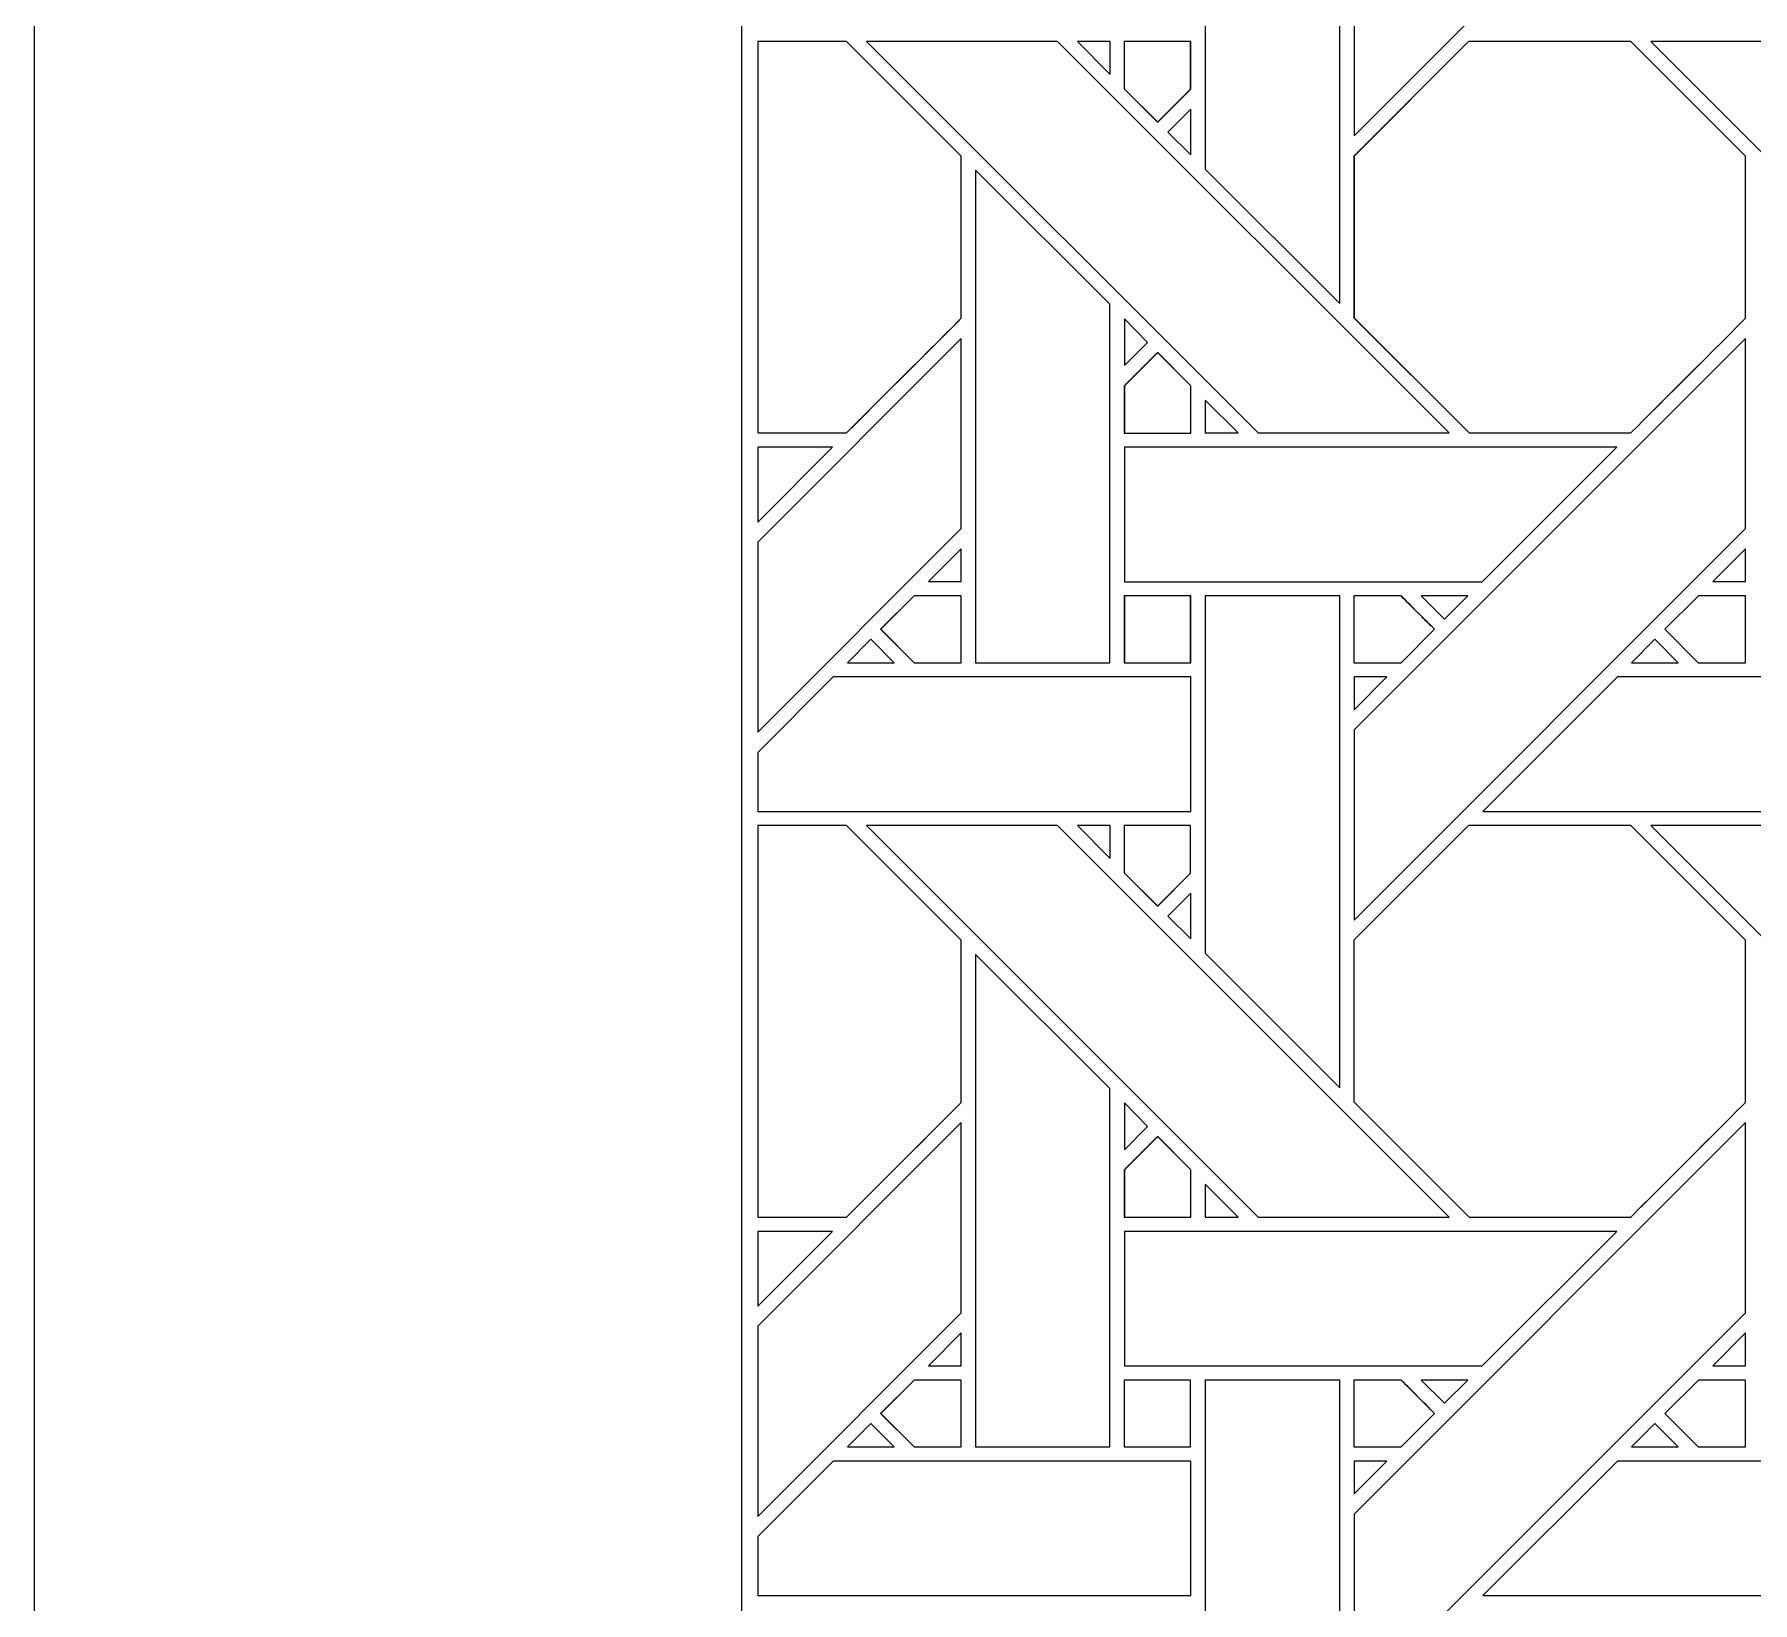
# Model space of a CAD drawing. Header units: inches. Extents: x 4.4 to 20.4, y 1.1 to 17.1.
# Drawn here: x 4.383 to 6.462, y 10.763 to 12.661 of the extents above; entities that cross this region are included whole.
import ezdxf

# ---------------------------------------------------------------- set-up
doc = ezdxf.new("R2010")
doc.units = ezdxf.units.IN
doc.header["$MEASUREMENT"] = 0
doc.layers.add('Design', color=7, linetype='Continuous', lineweight=0)

msp = doc.modelspace()

# ---------------------------------------------------------------- linework, layer by layer
at = {"layer": 'Design'}
for points, knots in [([(4.3829, 17.0948), (4.3829, 17.0948), (4.3829, 1.0948), (4.3829, 1.0948), (4.3829, 1.0948), (20.3829, 1.0948), (20.3829, 1.0948), (20.3829, 1.0948), (20.3829, 17.0948), (20.3829, 17.0948), (20.3829, 17.0948), (4.3829, 17.0948), (4.3829, 17.0948)], [0, 0, 0, 0, 1, 1, 1, 2, 2, 2, 3, 3, 3, 4, 4, 4, 4]), ([(19.3728, 16.2388), (19.3728, 16.2388), (5.2388, 16.2388), (5.2388, 16.2388), (5.2388, 16.2388), (5.2388, 1.9507), (5.2388, 1.9507), (5.2388, 1.9507), (19.5269, 1.9507), (19.5269, 1.9507), (19.5269, 1.9507), (19.5269, 16.2388), (19.5269, 16.2388), (19.5269, 16.2388), (19.3728, 16.2388), (19.3728, 16.2388)], [0, 0, 0, 0, 1, 1, 1, 2, 2, 2, 3, 3, 3, 4, 4, 4, 5, 5, 5, 5]), ([(6.1154, 12.904), (6.1567, 12.9451), (6.3965, 13.1851), (6.453, 13.2416), (6.453, 13.2416), (6.453, 13.0116), (6.453, 13.0116), (6.453, 13.0116), (5.9793, 12.5379), (5.9793, 12.5379), (5.9793, 12.5379), (5.9793, 12.768), (5.9793, 12.768), (5.9793, 12.768), (6.1154, 12.904), (6.1154, 12.904)], [0, 0, 0, 0, 1, 1, 1, 2, 2, 2, 3, 3, 3, 4, 4, 4, 5, 5, 5, 5]), ([(5.9622, 12.9301), (5.9622, 12.9301), (5.9622, 12.335), (5.9622, 12.335), (5.9622, 12.335), (5.7992, 12.4979), (5.7992, 12.4979), (5.7992, 12.4979), (5.7992, 12.9301), (5.7992, 12.9301), (5.7992, 12.9301), (5.9622, 12.9301), (5.9622, 12.9301)], [0, 0, 0, 0, 1, 1, 1, 2, 2, 2, 3, 3, 3, 4, 4, 4, 4]), ([(5.3654, 12.6523), (5.3654, 12.6523), (5.5041, 12.5136), (5.5041, 12.5136), (5.5041, 12.5136), (5.5041, 12.3174), (5.5041, 12.3174), (5.4863, 12.2994), (5.3744, 12.1877), (5.3655, 12.1787), (5.3655, 12.1787), (5.2579, 12.1787), (5.2579, 12.1787), (5.2579, 12.1787), (5.2579, 12.6523), (5.2579, 12.6523), (5.2579, 12.6523), (5.3654, 12.6523), (5.3654, 12.6523)], [0, 0, 0, 0, 1, 1, 1, 2, 2, 2, 3, 3, 3, 4, 4, 4, 5, 5, 5, 6, 6, 6, 6]), ([(5.3654, 12.6523), (5.3654, 12.6523), (5.5042, 12.5135), (5.5042, 12.5135), (5.5042, 12.5135), (5.5042, 12.3173), (5.5042, 12.3173), (5.4858, 12.2987), (5.374, 12.1872), (5.3655, 12.1787), (5.3655, 12.1787), (5.2579, 12.1787), (5.2579, 12.1787), (5.2579, 12.1787), (5.2579, 12.6523), (5.2579, 12.6523), (5.2579, 12.6523), (5.3654, 12.6523), (5.3654, 12.6523)], [0, 0, 0, 0, 1, 1, 1, 2, 2, 2, 3, 3, 3, 4, 4, 4, 5, 5, 5, 6, 6, 6, 6]), ([(5.6207, 12.6522), (5.6207, 12.6522), (6.0943, 12.1786), (6.0943, 12.1786), (6.0943, 12.1786), (5.8633, 12.1786), (5.8633, 12.1786), (5.8633, 12.1786), (5.3897, 12.6522), (5.3897, 12.6522), (5.3897, 12.6522), (5.6207, 12.6522), (5.6207, 12.6522)], [0, 0, 0, 0, 1, 1, 1, 2, 2, 2, 3, 3, 3, 4, 4, 4, 4]), ([(5.6842, 12.6522), (5.6842, 12.6522), (5.6842, 12.6124), (5.6842, 12.6124), (5.6842, 12.6124), (5.6448, 12.6522), (5.6448, 12.6522), (5.6448, 12.6522), (5.6842, 12.6522), (5.6842, 12.6522)], [0, 0, 0, 0, 1, 1, 1, 2, 2, 2, 3, 3, 3, 3]), ([(5.7816, 12.6523), (5.7816, 12.6523), (5.7816, 12.5947), (5.7816, 12.5947), (5.7816, 12.5947), (5.7416, 12.5548), (5.7416, 12.5548), (5.7416, 12.5548), (5.7013, 12.5951), (5.7013, 12.5951), (5.7013, 12.5951), (5.7013, 12.6523), (5.7013, 12.6523), (5.7013, 12.6523), (5.7816, 12.6523), (5.7816, 12.6523)], [0, 0, 0, 0, 1, 1, 1, 2, 2, 2, 3, 3, 3, 4, 4, 4, 5, 5, 5, 5]), ([(5.7418, 12.5547), (5.7418, 12.5547), (5.7014, 12.595), (5.7014, 12.595), (5.7014, 12.595), (5.7014, 12.6522), (5.7014, 12.6522), (5.7014, 12.6522), (5.7817, 12.6522), (5.7817, 12.6522), (5.7817, 12.6522), (5.7817, 12.5946), (5.7817, 12.5946), (5.7817, 12.5946), (5.7418, 12.5547), (5.7418, 12.5547)], [0, 0, 0, 0, 1, 1, 1, 2, 2, 2, 3, 3, 3, 4, 4, 4, 5, 5, 5, 5]), ([(6.1179, 12.6523), (6.1179, 12.6523), (6.3142, 12.6523), (6.3142, 12.6523), (6.3142, 12.6523), (6.4529, 12.5135), (6.4529, 12.5135), (6.4529, 12.5135), (6.4529, 12.3173), (6.4529, 12.3173), (6.4351, 12.2994), (6.3232, 12.1877), (6.3143, 12.1787), (6.3143, 12.1787), (6.1185, 12.1787), (6.1185, 12.1787), (6.1185, 12.1787), (5.9792, 12.3179), (5.9792, 12.3179), (5.9792, 12.3179), (5.9792, 12.5136), (5.9792, 12.5136), (5.9792, 12.5136), (6.1179, 12.6523), (6.1179, 12.6523)], [0, 0, 0, 0, 1, 1, 1, 2, 2, 2, 3, 3, 3, 4, 4, 4, 5, 5, 5, 6, 6, 6, 7, 7, 7, 8, 8, 8, 8]), ([(5.9793, 12.5135), (5.9793, 12.5135), (6.1179, 12.6523), (6.1179, 12.6523), (6.1179, 12.6523), (6.3142, 12.6523), (6.3142, 12.6523), (6.3142, 12.6523), (6.4529, 12.5135), (6.4529, 12.5135), (6.4529, 12.5135), (6.4529, 12.3173), (6.4529, 12.3173), (6.435, 12.2993), (6.3232, 12.1876), (6.3143, 12.1787), (6.3143, 12.1787), (6.1185, 12.1787), (6.1185, 12.1787), (6.1185, 12.1787), (5.9793, 12.3178), (5.9793, 12.3178), (5.9793, 12.3178), (5.9793, 12.5135), (5.9793, 12.5135)], [0, 0, 0, 0, 1, 1, 1, 2, 2, 2, 3, 3, 3, 4, 4, 4, 5, 5, 5, 6, 6, 6, 7, 7, 7, 8, 8, 8, 8]), ([(6.5694, 12.6522), (6.5694, 12.6522), (7.043, 12.1786), (7.043, 12.1786), (7.043, 12.1786), (6.812, 12.1786), (6.812, 12.1786), (6.812, 12.1786), (6.3385, 12.6522), (6.3385, 12.6522), (6.3385, 12.6522), (6.5694, 12.6522), (6.5694, 12.6522)], [0, 0, 0, 0, 1, 1, 1, 2, 2, 2, 3, 3, 3, 4, 4, 4, 4]), ([(5.7817, 12.5704), (5.7817, 12.5704), (5.7817, 12.5152), (5.7817, 12.5152), (5.7817, 12.5152), (5.7539, 12.5426), (5.7539, 12.5426), (5.7539, 12.5426), (5.7817, 12.5704), (5.7817, 12.5704)], [0, 0, 0, 0, 1, 1, 1, 2, 2, 2, 3, 3, 3, 3]), ([(5.6841, 12.3343), (5.6841, 12.3343), (5.6841, 11.9006), (5.6841, 11.9006), (5.6841, 11.9006), (5.5214, 11.9006), (5.5214, 11.9006), (5.5214, 11.9006), (5.5214, 12.4964), (5.5214, 12.4964), (5.5214, 12.4964), (5.6841, 12.3343), (5.6841, 12.3343)], [0, 0, 0, 0, 1, 1, 1, 2, 2, 2, 3, 3, 3, 4, 4, 4, 4]), ([(5.7015, 12.26), (5.7015, 12.26), (5.7015, 12.3168), (5.7015, 12.3168), (5.7015, 12.3168), (5.7296, 12.2882), (5.7296, 12.2882), (5.7296, 12.2882), (5.7015, 12.26), (5.7015, 12.26)], [0, 0, 0, 0, 1, 1, 1, 2, 2, 2, 3, 3, 3, 3]), ([(5.5042, 12.2929), (5.5042, 12.2929), (5.5042, 12.0628), (5.5042, 12.0628), (5.5042, 12.0628), (5.2579, 11.8164), (5.2579, 11.8164), (5.2579, 11.8164), (5.2579, 12.0464), (5.2579, 12.0464), (5.2579, 12.0464), (5.5042, 12.2929), (5.5042, 12.2929)], [0, 0, 0, 0, 1, 1, 1, 2, 2, 2, 3, 3, 3, 4, 4, 4, 4]), ([(5.9793, 11.8193), (5.9793, 11.8193), (6.453, 12.2929), (6.453, 12.2929), (6.453, 12.2929), (6.453, 12.0628), (6.453, 12.0628), (6.453, 12.0628), (5.9793, 11.5892), (5.9793, 11.5892), (5.9793, 11.5892), (5.9793, 11.8193), (5.9793, 11.8193)], [0, 0, 0, 0, 1, 1, 1, 2, 2, 2, 3, 3, 3, 4, 4, 4, 4]), ([(5.782, 12.2357), (5.782, 12.2357), (5.782, 12.1784), (5.782, 12.1784), (5.782, 12.1784), (5.7013, 12.1784), (5.7013, 12.1784), (5.7013, 12.1784), (5.7013, 12.2357), (5.7013, 12.2357), (5.7013, 12.2357), (5.7416, 12.276), (5.7416, 12.276), (5.7416, 12.276), (5.782, 12.2357), (5.782, 12.2357)], [0, 0, 0, 0, 1, 1, 1, 2, 2, 2, 3, 3, 3, 4, 4, 4, 5, 5, 5, 5]), ([(5.7418, 12.276), (5.7418, 12.276), (5.7821, 12.2357), (5.7821, 12.2357), (5.7821, 12.2357), (5.7821, 12.1784), (5.7821, 12.1784), (5.7821, 12.1784), (5.7015, 12.1784), (5.7015, 12.1784), (5.7015, 12.1784), (5.7015, 12.2356), (5.7015, 12.2356), (5.7015, 12.2356), (5.7418, 12.276), (5.7418, 12.276)], [0, 0, 0, 0, 1, 1, 1, 2, 2, 2, 3, 3, 3, 4, 4, 4, 5, 5, 5, 5]), ([(5.7994, 12.1786), (5.7994, 12.1786), (5.7994, 12.2184), (5.7994, 12.2184), (5.7994, 12.2184), (5.8391, 12.1786), (5.8391, 12.1786), (5.8391, 12.1786), (5.7994, 12.1786), (5.7994, 12.1786)], [0, 0, 0, 0, 1, 1, 1, 2, 2, 2, 3, 3, 3, 3]), ([(5.3484, 12.1613), (5.3484, 12.1613), (5.2579, 12.0708), (5.2579, 12.0708), (5.2579, 12.0708), (5.2579, 12.1613), (5.2579, 12.1613), (5.2579, 12.1613), (5.3484, 12.1613), (5.3484, 12.1613)], [0, 0, 0, 0, 1, 1, 1, 2, 2, 2, 3, 3, 3, 3]), ([(5.7015, 11.9986), (5.7015, 11.9986), (5.7015, 12.1613), (5.7015, 12.1613), (5.7015, 12.1613), (6.2972, 12.1613), (6.2972, 12.1613), (6.2972, 12.1613), (6.1344, 11.9986), (6.1344, 11.9986), (6.1344, 11.9986), (5.7015, 11.9986), (5.7015, 11.9986)], [0, 0, 0, 0, 1, 1, 1, 2, 2, 2, 3, 3, 3, 4, 4, 4, 4]), ([(5.4645, 11.9987), (5.4645, 11.9987), (5.5042, 12.0384), (5.5042, 12.0384), (5.5042, 12.0384), (5.5042, 11.9987), (5.5042, 11.9987), (5.5042, 11.9987), (5.4645, 11.9987), (5.4645, 11.9987)], [0, 0, 0, 0, 1, 1, 1, 2, 2, 2, 3, 3, 3, 3]), ([(6.4132, 11.9987), (6.4132, 11.9987), (6.453, 12.0384), (6.453, 12.0384), (6.453, 12.0384), (6.453, 11.9987), (6.453, 11.9987), (6.453, 11.9987), (6.4132, 11.9987), (6.4132, 11.9987)], [0, 0, 0, 0, 1, 1, 1, 2, 2, 2, 3, 3, 3, 3]), ([(5.5042, 11.9814), (5.5042, 11.9814), (5.5042, 11.9006), (5.5042, 11.9006), (5.5042, 11.9006), (5.4471, 11.9006), (5.4471, 11.9006), (5.4471, 11.9006), (5.4066, 11.941), (5.4066, 11.941), (5.4066, 11.941), (5.4471, 11.9814), (5.4471, 11.9814), (5.4471, 11.9814), (5.5042, 11.9814), (5.5042, 11.9814)], [0, 0, 0, 0, 1, 1, 1, 2, 2, 2, 3, 3, 3, 4, 4, 4, 5, 5, 5, 5]), ([(5.5042, 11.9814), (5.5042, 11.9814), (5.5042, 11.9006), (5.5042, 11.9006), (5.5042, 11.9006), (5.4471, 11.9006), (5.4471, 11.9006), (5.4471, 11.9006), (5.4068, 11.941), (5.4068, 11.941), (5.4068, 11.941), (5.4471, 11.9814), (5.4471, 11.9814), (5.4471, 11.9814), (5.5042, 11.9814), (5.5042, 11.9814)], [0, 0, 0, 0, 1, 1, 1, 2, 2, 2, 3, 3, 3, 4, 4, 4, 5, 5, 5, 5]), ([(5.7816, 11.9814), (5.7816, 11.9814), (5.7816, 11.9006), (5.7816, 11.9006), (5.7816, 11.9006), (5.7013, 11.9006), (5.7013, 11.9006), (5.7013, 11.9006), (5.7013, 11.9814), (5.7013, 11.9814), (5.7013, 11.9814), (5.7816, 11.9814), (5.7816, 11.9814)], [0, 0, 0, 0, 1, 1, 1, 2, 2, 2, 3, 3, 3, 4, 4, 4, 4]), ([(5.7817, 11.9814), (5.7817, 11.9814), (5.7817, 11.9006), (5.7817, 11.9006), (5.7817, 11.9006), (5.7015, 11.9006), (5.7015, 11.9006), (5.7015, 11.9006), (5.7015, 11.9814), (5.7015, 11.9814), (5.7015, 11.9814), (5.7817, 11.9814), (5.7817, 11.9814)], [0, 0, 0, 0, 1, 1, 1, 2, 2, 2, 3, 3, 3, 4, 4, 4, 4]), ([(5.9622, 11.9814), (5.9622, 11.9814), (5.9622, 11.3863), (5.9622, 11.3863), (5.9622, 11.3863), (5.7992, 11.5492), (5.7992, 11.5492), (5.7992, 11.5492), (5.7992, 11.9814), (5.7992, 11.9814), (5.7992, 11.9814), (5.9622, 11.9814), (5.9622, 11.9814)], [0, 0, 0, 0, 1, 1, 1, 2, 2, 2, 3, 3, 3, 4, 4, 4, 4]), ([(5.9792, 11.9006), (5.9792, 11.9006), (5.9792, 11.9814), (5.9792, 11.9814), (5.9792, 11.9814), (6.0363, 11.9814), (6.0363, 11.9814), (6.0414, 11.9763), (6.0722, 11.9455), (6.0766, 11.9411), (6.0766, 11.9411), (6.0362, 11.9006), (6.0362, 11.9006), (6.0362, 11.9006), (5.9792, 11.9006), (5.9792, 11.9006)], [0, 0, 0, 0, 1, 1, 1, 2, 2, 2, 3, 3, 3, 4, 4, 4, 5, 5, 5, 5]), ([(6.0613, 11.9564), (6.0671, 11.9506), (6.0726, 11.9451), (6.0766, 11.9411), (6.0766, 11.9411), (6.0362, 11.9006), (6.0362, 11.9006), (6.0362, 11.9006), (5.9792, 11.9006), (5.9792, 11.9006), (5.9792, 11.9006), (5.9792, 11.9814), (5.9792, 11.9814), (5.9792, 11.9814), (6.0363, 11.9814), (6.0363, 11.9814), (6.0418, 11.976), (6.0519, 11.9659), (6.0613, 11.9564)], [0, 0, 0, 0, 1, 1, 1, 2, 2, 2, 3, 3, 3, 4, 4, 4, 5, 5, 5, 6, 6, 6, 6]), ([(6.0607, 11.9814), (6.0607, 11.9814), (6.1172, 11.9814), (6.1172, 11.9814), (6.1172, 11.9814), (6.0889, 11.9532), (6.0889, 11.9532), (6.0889, 11.9532), (6.0607, 11.9814), (6.0607, 11.9814)], [0, 0, 0, 0, 1, 1, 1, 2, 2, 2, 3, 3, 3, 3]), ([(6.3958, 11.9006), (6.3958, 11.9006), (6.3554, 11.941), (6.3554, 11.941), (6.3554, 11.941), (6.3959, 11.9814), (6.3959, 11.9814), (6.3959, 11.9814), (6.4529, 11.9814), (6.4529, 11.9814), (6.4529, 11.9814), (6.4529, 11.9006), (6.4529, 11.9006), (6.4529, 11.9006), (6.3958, 11.9006), (6.3958, 11.9006)], [0, 0, 0, 0, 1, 1, 1, 2, 2, 2, 3, 3, 3, 4, 4, 4, 5, 5, 5, 5]), ([(6.3554, 11.941), (6.3554, 11.941), (6.3959, 11.9814), (6.3959, 11.9814), (6.3959, 11.9814), (6.4529, 11.9814), (6.4529, 11.9814), (6.4529, 11.9814), (6.4529, 11.9006), (6.4529, 11.9006), (6.4529, 11.9006), (6.3958, 11.9006), (6.3958, 11.9006), (6.3958, 11.9006), (6.3554, 11.941), (6.3554, 11.941)], [0, 0, 0, 0, 1, 1, 1, 2, 2, 2, 3, 3, 3, 4, 4, 4, 5, 5, 5, 5]), ([(5.4229, 11.9006), (5.4229, 11.9006), (5.3664, 11.9006), (5.3664, 11.9006), (5.3664, 11.9006), (5.3947, 11.9289), (5.3947, 11.9289), (5.3947, 11.9289), (5.4229, 11.9006), (5.4229, 11.9006)], [0, 0, 0, 0, 1, 1, 1, 2, 2, 2, 3, 3, 3, 3]), ([(6.3716, 11.9006), (6.3716, 11.9006), (6.3151, 11.9006), (6.3151, 11.9006), (6.3151, 11.9006), (6.3434, 11.9289), (6.3434, 11.9289), (6.3434, 11.9289), (6.3716, 11.9006), (6.3716, 11.9006)], [0, 0, 0, 0, 1, 1, 1, 2, 2, 2, 3, 3, 3, 3]), ([(5.2579, 11.7921), (5.2579, 11.7921), (5.3493, 11.8835), (5.3493, 11.8835), (5.3493, 11.8835), (5.7817, 11.8835), (5.7817, 11.8835), (5.7817, 11.8835), (5.7817, 11.7206), (5.7817, 11.7206), (5.7817, 11.7206), (5.2579, 11.7206), (5.2579, 11.7206), (5.2579, 11.7206), (5.2579, 11.7921), (5.2579, 11.7921)], [0, 0, 0, 0, 1, 1, 1, 2, 2, 2, 3, 3, 3, 4, 4, 4, 5, 5, 5, 5]), ([(6.0191, 11.8835), (6.0191, 11.8835), (5.9793, 11.8436), (5.9793, 11.8436), (5.9793, 11.8436), (5.9793, 11.8835), (5.9793, 11.8835), (5.9793, 11.8835), (6.0191, 11.8835), (6.0191, 11.8835)], [0, 0, 0, 0, 1, 1, 1, 2, 2, 2, 3, 3, 3, 3]), ([(6.298, 11.8835), (6.298, 11.8835), (6.7304, 11.8835), (6.7304, 11.8835), (6.7304, 11.8835), (6.7304, 11.7206), (6.7304, 11.7206), (6.7304, 11.7206), (6.1351, 11.7206), (6.1351, 11.7206), (6.1351, 11.7206), (6.298, 11.8835), (6.298, 11.8835)], [0, 0, 0, 0, 1, 1, 1, 2, 2, 2, 3, 3, 3, 4, 4, 4, 4]), ([(5.3655, 11.7035), (5.3655, 11.7035), (5.5041, 11.5648), (5.5041, 11.5648), (5.5041, 11.5648), (5.5041, 11.3686), (5.5041, 11.3686), (5.4863, 11.3506), (5.3745, 11.2389), (5.3655, 11.2299), (5.3655, 11.2299), (5.2579, 11.2299), (5.2579, 11.2299), (5.2579, 11.2299), (5.2579, 11.7035), (5.2579, 11.7035), (5.2579, 11.7035), (5.3655, 11.7035), (5.3655, 11.7035)], [0, 0, 0, 0, 1, 1, 1, 2, 2, 2, 3, 3, 3, 4, 4, 4, 5, 5, 5, 6, 6, 6, 6]), ([(5.3655, 11.7035), (5.3655, 11.7035), (5.5041, 11.5648), (5.5041, 11.5648), (5.5041, 11.5648), (5.5041, 11.3686), (5.5041, 11.3686), (5.4862, 11.3504), (5.3743, 11.2388), (5.3655, 11.2299), (5.3655, 11.2299), (5.2579, 11.2299), (5.2579, 11.2299), (5.2579, 11.2299), (5.2579, 11.7035), (5.2579, 11.7035), (5.2579, 11.7035), (5.3655, 11.7035), (5.3655, 11.7035)], [0, 0, 0, 0, 1, 1, 1, 2, 2, 2, 3, 3, 3, 4, 4, 4, 5, 5, 5, 6, 6, 6, 6]), ([(5.6207, 11.7035), (5.6207, 11.7035), (6.0943, 11.2299), (6.0943, 11.2299), (6.0943, 11.2299), (5.8633, 11.2299), (5.8633, 11.2299), (5.8633, 11.2299), (5.3897, 11.7035), (5.3897, 11.7035), (5.3897, 11.7035), (5.6207, 11.7035), (5.6207, 11.7035)], [0, 0, 0, 0, 1, 1, 1, 2, 2, 2, 3, 3, 3, 4, 4, 4, 4]), ([(5.6842, 11.7035), (5.6842, 11.7035), (5.6842, 11.6637), (5.6842, 11.6637), (5.6842, 11.6637), (5.6448, 11.7035), (5.6448, 11.7035), (5.6448, 11.7035), (5.6842, 11.7035), (5.6842, 11.7035)], [0, 0, 0, 0, 1, 1, 1, 2, 2, 2, 3, 3, 3, 3]), ([(5.7816, 11.7035), (5.7816, 11.7035), (5.7816, 11.6459), (5.7816, 11.6459), (5.7816, 11.6459), (5.7416, 11.606), (5.7416, 11.606), (5.7416, 11.606), (5.7013, 11.6463), (5.7013, 11.6463), (5.7013, 11.6463), (5.7013, 11.7035), (5.7013, 11.7035), (5.7013, 11.7035), (5.7816, 11.7035), (5.7816, 11.7035)], [0, 0, 0, 0, 1, 1, 1, 2, 2, 2, 3, 3, 3, 4, 4, 4, 5, 5, 5, 5]), ([(5.7418, 11.606), (5.7418, 11.606), (5.7013, 11.6463), (5.7013, 11.6463), (5.7013, 11.6463), (5.7013, 11.7035), (5.7013, 11.7035), (5.7013, 11.7035), (5.7816, 11.7035), (5.7816, 11.7035), (5.7816, 11.7035), (5.7816, 11.6459), (5.7816, 11.6459), (5.7816, 11.6459), (5.7418, 11.606), (5.7418, 11.606)], [0, 0, 0, 0, 1, 1, 1, 2, 2, 2, 3, 3, 3, 4, 4, 4, 5, 5, 5, 5]), ([(6.3142, 11.2299), (6.3142, 11.2299), (6.1185, 11.2299), (6.1185, 11.2299), (6.1185, 11.2299), (5.9792, 11.3691), (5.9792, 11.3691), (5.9792, 11.3691), (5.9792, 11.5648), (5.9792, 11.5648), (5.9792, 11.5648), (6.1179, 11.7035), (6.1179, 11.7035), (6.1179, 11.7035), (6.3142, 11.7035), (6.3142, 11.7035), (6.3142, 11.7035), (6.4529, 11.5648), (6.4529, 11.5648), (6.4529, 11.5648), (6.4529, 11.3686), (6.4529, 11.3686), (6.4351, 11.3507), (6.3232, 11.2389), (6.3142, 11.2299)], [0, 0, 0, 0, 1, 1, 1, 2, 2, 2, 3, 3, 3, 4, 4, 4, 5, 5, 5, 6, 6, 6, 7, 7, 7, 8, 8, 8, 8]), ([(5.9792, 11.5648), (5.9792, 11.5648), (6.1179, 11.7035), (6.1179, 11.7035), (6.1179, 11.7035), (6.3142, 11.7035), (6.3142, 11.7035), (6.3142, 11.7035), (6.4529, 11.5648), (6.4529, 11.5648), (6.4529, 11.5648), (6.4529, 11.3686), (6.4529, 11.3686), (6.435, 11.3506), (6.3231, 11.2388), (6.3142, 11.2299), (6.3142, 11.2299), (6.1185, 11.2299), (6.1185, 11.2299), (6.1185, 11.2299), (5.9792, 11.3691), (5.9792, 11.3691), (5.9792, 11.3691), (5.9792, 11.5648), (5.9792, 11.5648)], [0, 0, 0, 0, 1, 1, 1, 2, 2, 2, 3, 3, 3, 4, 4, 4, 5, 5, 5, 6, 6, 6, 7, 7, 7, 8, 8, 8, 8]), ([(6.5694, 11.7035), (6.5694, 11.7035), (7.043, 11.2299), (7.043, 11.2299), (7.043, 11.2299), (6.812, 11.2299), (6.812, 11.2299), (6.812, 11.2299), (6.3385, 11.7035), (6.3385, 11.7035), (6.3385, 11.7035), (6.5694, 11.7035), (6.5694, 11.7035)], [0, 0, 0, 0, 1, 1, 1, 2, 2, 2, 3, 3, 3, 4, 4, 4, 4]), ([(5.7817, 11.6217), (5.7817, 11.6217), (5.7817, 11.5665), (5.7817, 11.5665), (5.7817, 11.5665), (5.7539, 11.5939), (5.7539, 11.5939), (5.7539, 11.5939), (5.7817, 11.6217), (5.7817, 11.6217)], [0, 0, 0, 0, 1, 1, 1, 2, 2, 2, 3, 3, 3, 3]), ([(5.6841, 11.3856), (5.6841, 11.3856), (5.6841, 10.9519), (5.6841, 10.9519), (5.6841, 10.9519), (5.5214, 10.9519), (5.5214, 10.9519), (5.5214, 10.9519), (5.5214, 11.5477), (5.5214, 11.5477), (5.5214, 11.5477), (5.6841, 11.3856), (5.6841, 11.3856)], [0, 0, 0, 0, 1, 1, 1, 2, 2, 2, 3, 3, 3, 4, 4, 4, 4]), ([(5.7015, 11.3113), (5.7015, 11.3113), (5.7015, 11.3681), (5.7015, 11.3681), (5.7015, 11.3681), (5.7296, 11.3395), (5.7296, 11.3395), (5.7296, 11.3395), (5.7015, 11.3113), (5.7015, 11.3113)], [0, 0, 0, 0, 1, 1, 1, 2, 2, 2, 3, 3, 3, 3]), ([(5.5042, 11.3441), (5.5042, 11.3441), (5.5042, 11.1141), (5.5042, 11.1141), (5.5042, 11.1141), (5.2579, 10.8677), (5.2579, 10.8677), (5.2579, 10.8677), (5.2579, 11.0977), (5.2579, 11.0977), (5.2579, 11.0977), (5.5042, 11.3441), (5.5042, 11.3441)], [0, 0, 0, 0, 1, 1, 1, 2, 2, 2, 3, 3, 3, 4, 4, 4, 4]), ([(5.9793, 10.8705), (5.9793, 10.8705), (6.453, 11.3441), (6.453, 11.3441), (6.453, 11.3441), (6.453, 11.1141), (6.453, 11.1141), (6.453, 11.1141), (5.9793, 10.6404), (5.9793, 10.6404), (5.9793, 10.6404), (5.9793, 10.8705), (5.9793, 10.8705)], [0, 0, 0, 0, 1, 1, 1, 2, 2, 2, 3, 3, 3, 4, 4, 4, 4]), ([(5.7416, 11.3273), (5.7416, 11.3273), (5.782, 11.287), (5.782, 11.287), (5.782, 11.287), (5.782, 11.2297), (5.782, 11.2297), (5.782, 11.2297), (5.7013, 11.2297), (5.7013, 11.2297), (5.7013, 11.2297), (5.7013, 11.287), (5.7013, 11.287), (5.7013, 11.287), (5.7416, 11.3273), (5.7416, 11.3273)], [0, 0, 0, 0, 1, 1, 1, 2, 2, 2, 3, 3, 3, 4, 4, 4, 5, 5, 5, 5]), ([(5.7418, 11.3273), (5.7418, 11.3273), (5.7821, 11.2869), (5.7821, 11.2869), (5.7821, 11.2869), (5.7821, 11.2296), (5.7821, 11.2296), (5.7821, 11.2296), (5.7015, 11.2296), (5.7015, 11.2296), (5.7015, 11.2296), (5.7015, 11.2869), (5.7015, 11.2869), (5.7015, 11.2869), (5.7418, 11.3273), (5.7418, 11.3273)], [0, 0, 0, 0, 1, 1, 1, 2, 2, 2, 3, 3, 3, 4, 4, 4, 5, 5, 5, 5]), ([(5.7994, 11.2299), (5.7994, 11.2299), (5.7994, 11.2697), (5.7994, 11.2697), (5.7994, 11.2697), (5.8391, 11.2299), (5.8391, 11.2299), (5.8391, 11.2299), (5.7994, 11.2299), (5.7994, 11.2299)], [0, 0, 0, 0, 1, 1, 1, 2, 2, 2, 3, 3, 3, 3]), ([(5.3484, 11.2126), (5.3484, 11.2126), (5.2579, 11.1221), (5.2579, 11.1221), (5.2579, 11.1221), (5.2579, 11.2126), (5.2579, 11.2126), (5.2579, 11.2126), (5.3484, 11.2126), (5.3484, 11.2126)], [0, 0, 0, 0, 1, 1, 1, 2, 2, 2, 3, 3, 3, 3]), ([(5.7015, 11.0499), (5.7015, 11.0499), (5.7015, 11.2126), (5.7015, 11.2126), (5.7015, 11.2126), (6.2972, 11.2126), (6.2972, 11.2126), (6.2972, 11.2126), (6.1344, 11.0499), (6.1344, 11.0499), (6.1344, 11.0499), (5.7015, 11.0499), (5.7015, 11.0499)], [0, 0, 0, 0, 1, 1, 1, 2, 2, 2, 3, 3, 3, 4, 4, 4, 4]), ([(5.4645, 11.0499), (5.4645, 11.0499), (5.5042, 11.0897), (5.5042, 11.0897), (5.5042, 11.0897), (5.5042, 11.0499), (5.5042, 11.0499), (5.5042, 11.0499), (5.4645, 11.0499), (5.4645, 11.0499)], [0, 0, 0, 0, 1, 1, 1, 2, 2, 2, 3, 3, 3, 3]), ([(6.4132, 11.0499), (6.4132, 11.0499), (6.453, 11.0897), (6.453, 11.0897), (6.453, 11.0897), (6.453, 11.0499), (6.453, 11.0499), (6.453, 11.0499), (6.4132, 11.0499), (6.4132, 11.0499)], [0, 0, 0, 0, 1, 1, 1, 2, 2, 2, 3, 3, 3, 3]), ([(5.4471, 10.9519), (5.4471, 10.9519), (5.4066, 10.9923), (5.4066, 10.9923), (5.4066, 10.9923), (5.4471, 11.0327), (5.4471, 11.0327), (5.4471, 11.0327), (5.5042, 11.0327), (5.5042, 11.0327), (5.5042, 11.0327), (5.5042, 10.9519), (5.5042, 10.9519), (5.5042, 10.9519), (5.4471, 10.9519), (5.4471, 10.9519)], [0, 0, 0, 0, 1, 1, 1, 2, 2, 2, 3, 3, 3, 4, 4, 4, 5, 5, 5, 5]), ([(5.5042, 11.0327), (5.5042, 11.0327), (5.5042, 10.9519), (5.5042, 10.9519), (5.5042, 10.9519), (5.4471, 10.9519), (5.4471, 10.9519), (5.4471, 10.9519), (5.4068, 10.9922), (5.4068, 10.9922), (5.4068, 10.9922), (5.4471, 11.0327), (5.4471, 11.0327), (5.4471, 11.0327), (5.5042, 11.0327), (5.5042, 11.0327)], [0, 0, 0, 0, 1, 1, 1, 2, 2, 2, 3, 3, 3, 4, 4, 4, 5, 5, 5, 5]), ([(5.7014, 10.9519), (5.7014, 10.9519), (5.7014, 11.0327), (5.7014, 11.0327), (5.7014, 11.0327), (5.7816, 11.0327), (5.7816, 11.0327), (5.7816, 11.0327), (5.7816, 10.9519), (5.7816, 10.9519), (5.7816, 10.9519), (5.7014, 10.9519), (5.7014, 10.9519)], [0, 0, 0, 0, 1, 1, 1, 2, 2, 2, 3, 3, 3, 4, 4, 4, 4]), ([(5.7816, 11.0327), (5.7816, 11.0327), (5.7816, 10.9519), (5.7816, 10.9519), (5.7816, 10.9519), (5.7014, 10.9519), (5.7014, 10.9519), (5.7014, 10.9519), (5.7014, 11.0327), (5.7014, 11.0327), (5.7014, 11.0327), (5.7816, 11.0327), (5.7816, 11.0327)], [0, 0, 0, 0, 1, 1, 1, 2, 2, 2, 3, 3, 3, 4, 4, 4, 4]), ([(5.9622, 11.0326), (5.9622, 11.0326), (5.9622, 10.4375), (5.9622, 10.4375), (5.9622, 10.4375), (5.7992, 10.6004), (5.7992, 10.6004), (5.7992, 10.6004), (5.7992, 11.0326), (5.7992, 11.0326), (5.7992, 11.0326), (5.9622, 11.0326), (5.9622, 11.0326)], [0, 0, 0, 0, 1, 1, 1, 2, 2, 2, 3, 3, 3, 4, 4, 4, 4]), ([(5.9792, 10.9519), (5.9792, 10.9519), (5.9792, 11.0327), (5.9792, 11.0327), (5.9792, 11.0327), (6.0363, 11.0327), (6.0363, 11.0327), (6.0414, 11.0276), (6.0722, 10.9967), (6.0766, 10.9923), (6.0766, 10.9923), (6.0362, 10.9519), (6.0362, 10.9519), (6.0362, 10.9519), (5.9792, 10.9519), (5.9792, 10.9519)], [0, 0, 0, 0, 1, 1, 1, 2, 2, 2, 3, 3, 3, 4, 4, 4, 5, 5, 5, 5]), ([(6.0766, 10.9923), (6.0766, 10.9923), (6.0362, 10.9519), (6.0362, 10.9519), (6.0362, 10.9519), (5.9792, 10.9519), (5.9792, 10.9519), (5.9792, 10.9519), (5.9792, 11.0327), (5.9792, 11.0327), (5.9792, 11.0327), (6.0363, 11.0327), (6.0363, 11.0327), (6.0416, 11.0274), (6.0724, 10.9966), (6.0766, 10.9923)], [0, 0, 0, 0, 1, 1, 1, 2, 2, 2, 3, 3, 3, 4, 4, 4, 5, 5, 5, 5]), ([(6.0607, 11.0326), (6.0607, 11.0326), (6.1172, 11.0326), (6.1172, 11.0326), (6.1172, 11.0326), (6.0889, 11.0045), (6.0889, 11.0045), (6.0889, 11.0045), (6.0607, 11.0326), (6.0607, 11.0326)], [0, 0, 0, 0, 1, 1, 1, 2, 2, 2, 3, 3, 3, 3]), ([(6.3958, 10.9519), (6.3958, 10.9519), (6.3554, 10.9923), (6.3554, 10.9923), (6.3554, 10.9923), (6.3959, 11.0327), (6.3959, 11.0327), (6.3959, 11.0327), (6.4529, 11.0327), (6.4529, 11.0327), (6.4529, 11.0327), (6.4529, 10.9519), (6.4529, 10.9519), (6.4529, 10.9519), (6.3958, 10.9519), (6.3958, 10.9519)], [0, 0, 0, 0, 1, 1, 1, 2, 2, 2, 3, 3, 3, 4, 4, 4, 5, 5, 5, 5]), ([(6.3554, 10.9923), (6.3554, 10.9923), (6.3959, 11.0327), (6.3959, 11.0327), (6.3959, 11.0327), (6.4529, 11.0327), (6.4529, 11.0327), (6.4529, 11.0327), (6.4529, 10.9519), (6.4529, 10.9519), (6.4529, 10.9519), (6.3958, 10.9519), (6.3958, 10.9519), (6.3958, 10.9519), (6.3554, 10.9923), (6.3554, 10.9923)], [0, 0, 0, 0, 1, 1, 1, 2, 2, 2, 3, 3, 3, 4, 4, 4, 5, 5, 5, 5]), ([(5.4229, 10.9519), (5.4229, 10.9519), (5.3664, 10.9519), (5.3664, 10.9519), (5.3664, 10.9519), (5.3947, 10.9801), (5.3947, 10.9801), (5.3947, 10.9801), (5.4229, 10.9519), (5.4229, 10.9519)], [0, 0, 0, 0, 1, 1, 1, 2, 2, 2, 3, 3, 3, 3]), ([(6.3716, 10.9519), (6.3716, 10.9519), (6.3151, 10.9519), (6.3151, 10.9519), (6.3151, 10.9519), (6.3434, 10.9801), (6.3434, 10.9801), (6.3434, 10.9801), (6.3716, 10.9519), (6.3716, 10.9519)], [0, 0, 0, 0, 1, 1, 1, 2, 2, 2, 3, 3, 3, 3]), ([(5.2579, 10.8433), (5.2579, 10.8433), (5.3493, 10.9347), (5.3493, 10.9347), (5.3493, 10.9347), (5.7817, 10.9347), (5.7817, 10.9347), (5.7817, 10.9347), (5.7817, 10.7719), (5.7817, 10.7719), (5.7817, 10.7719), (5.2579, 10.7719), (5.2579, 10.7719), (5.2579, 10.7719), (5.2579, 10.8433), (5.2579, 10.8433)], [0, 0, 0, 0, 1, 1, 1, 2, 2, 2, 3, 3, 3, 4, 4, 4, 5, 5, 5, 5]), ([(6.0191, 10.9347), (6.0191, 10.9347), (5.9793, 10.8949), (5.9793, 10.8949), (5.9793, 10.8949), (5.9793, 10.9347), (5.9793, 10.9347), (5.9793, 10.9347), (6.0191, 10.9347), (6.0191, 10.9347)], [0, 0, 0, 0, 1, 1, 1, 2, 2, 2, 3, 3, 3, 3]), ([(6.298, 10.9347), (6.298, 10.9347), (6.7304, 10.9347), (6.7304, 10.9347), (6.7304, 10.9347), (6.7304, 10.7719), (6.7304, 10.7719), (6.7304, 10.7719), (6.1351, 10.7719), (6.1351, 10.7719), (6.1351, 10.7719), (6.298, 10.9347), (6.298, 10.9347)], [0, 0, 0, 0, 1, 1, 1, 2, 2, 2, 3, 3, 3, 4, 4, 4, 4])]:
    msp.add_open_spline(points, degree=3, knots=knots, dxfattribs=at)

doc.saveas('drawing.dxf')
